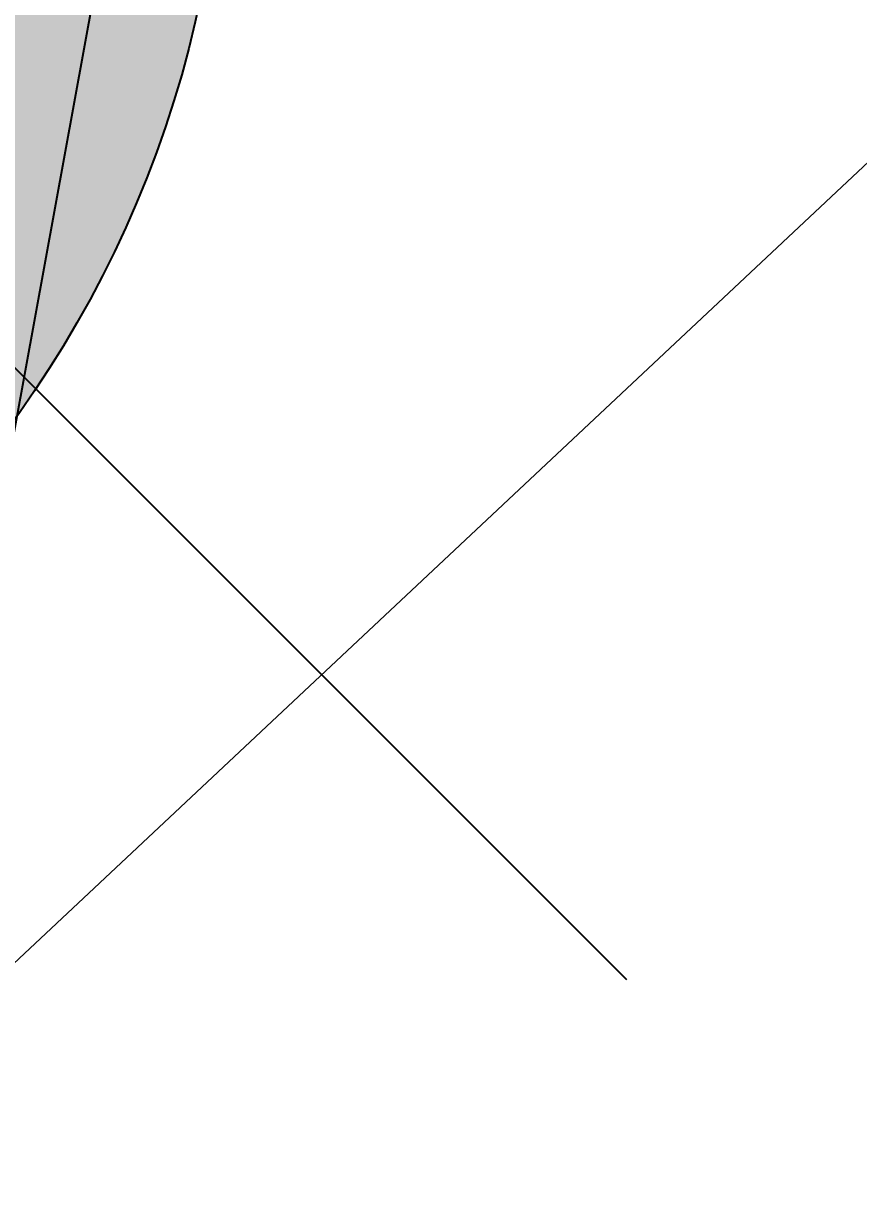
# Model space of a CAD drawing. Extents: x 363066 to 375462, y 6077936 to 6083550.
# Drawn here: x 371637.75 to 371646.04, y 6081273.29 to 6081285.05 of the extents above; entities that cross this region are included whole.
import ezdxf
from ezdxf.enums import TextEntityAlignment as Align

# ---------------------------------------------------------------- set-up
doc = ezdxf.new("R2010")
doc.units = 0
doc.header["$LTSCALE"] = 5
doc.header["$PDMODE"] = 35
doc.header["$PDSIZE"] = 15
doc.linetypes.add('foc-ACCESSROAD', pattern=[3.75, 2.5, -1.25])
for name, color, linetype in [('AS-UNDERLAY-H', 141, 'Continuous'), ('CG-NOTES', 7, 'Continuous'), ('F-AR', 190, 'foc-ACCESSROAD'), ('P-STATION', 7, 'Continuous')]:
    doc.layers.add(name, color=color, linetype=linetype)
doc.layers.add('C-AR-T', color=13, linetype='Continuous', lineweight=9)
doc.layers.add('C-WS-T', color=13, linetype='Continuous', lineweight=9)
doc.layers.add('Waypoints_00892-25_-RF_wi', color=7, linetype='Continuous', plot=False)
doc.styles.add('80CG', font='ARIALN.TTF', dxfattribs={"height": 10})
doc.styles.add('80L', font='ARIALN.TTF', dxfattribs={"height": 10})
doc.dimstyles.new('Compass 5 000', dxfattribs={"dimscale": 5, "dimtxt": 9, "dimasz": 2, "dimexe": 0.2, "dimexo": 0.0625, "dimgap": 0.5, "dimtad": 0, "dimtih": 1, "dimtoh": 1, "dimzin": 0, "dimdsep": 46, "dimtxsty": '80CG', "dimcen": 0.1, "dimse1": 1, "dimse2": 1, "dimclrd": 256, "dimclrt": 256, "dimaunit": 1, "dimadec": 4, "dimazin": 0, "dimtfac": 0.06, "dimtofl": 0, "dimtmove": 0, "dimatfit": 1, "dimfxl": 0.2, "dimtolj": 1, "dimtzin": 0, "dimlwd": -1, "dimarcsym": 0})

# ---------------------------------------------------------------- blocks, each defined once
blk = doc.blocks.new('*U428')
at = {"layer": 'AS-UNDERLAY-H'}
h = blk.add_hatch(color=256, dxfattribs=at)
h.dxf.hatch_style = 1
edge = h.paths.add_edge_path()
edge.add_arc((0, 0), 11, 0, 360)
at = {"layer": 'CG-NOTES', "color": 182}
blk.add_circle((0, 0), 11, dxfattribs=at)
at = {"color": 182, "style": '80L'}
blk.add_attdef('#', text='', height=10, dxfattribs=at).set_placement((0, 0), align=Align.MIDDLE_CENTER)

msp = doc.modelspace()

# ---------------------------------------------------------------- linework, layer by layer
at = {"layer": 'F-AR', "flags": 128}
msp.add_lwpolyline([(371523.843, 6080740.44), (371538.24, 6080819.505), (371632.403, 6081336.663), (371636.682, 6081360.164), (371639.601, 6081376.199), (371640.205, 6081379.504), (371640.799, 6081382.767), (371650.273, 6081374.252), (371654.039, 6081370.866), (371653.339, 6081367.07), (371649.815, 6081347.683), (371645.536, 6081324.2), (371644.463, 6081318.328), (371553.468, 6080819.072), (371539.056, 6080740.002)], dxfattribs=at)
at = {"layer": 'Waypoints_00892-25_-RF_wi', "color": 1}
msp.add_point((371628.74, 6081290.549), dxfattribs=at)

# ---------------------------------------------------------------- block references
at = {"layer": 'P-STATION'}
msp.add_blockref('*U428', (371628.74, 6081287.549), dxfattribs=at).add_auto_attribs({'#': '203'})

# ---------------------------------------------------------------- leaders
at = {"layer": 'C-AR-T'}
msp.add_leader([(371648.837, 6081317.277), (371566.243, 6081275.376), (371531.688, 6081275.376)], dimstyle='Compass 5 000', override={"dimtxsty": '80CG'}, dxfattribs=at)
at = {"layer": 'C-WS-T'}
msp.add_leader([(371664.389, 6081300.79), (371578.682, 6081220.382), (371547.39, 6081220.382)], dimstyle='Compass 5 000', override={"dimasz": 1, "dimtxsty": '80CG', "dimldrblk": 'DotBlank'}, dxfattribs=at)

doc.saveas('drawing.dxf')
